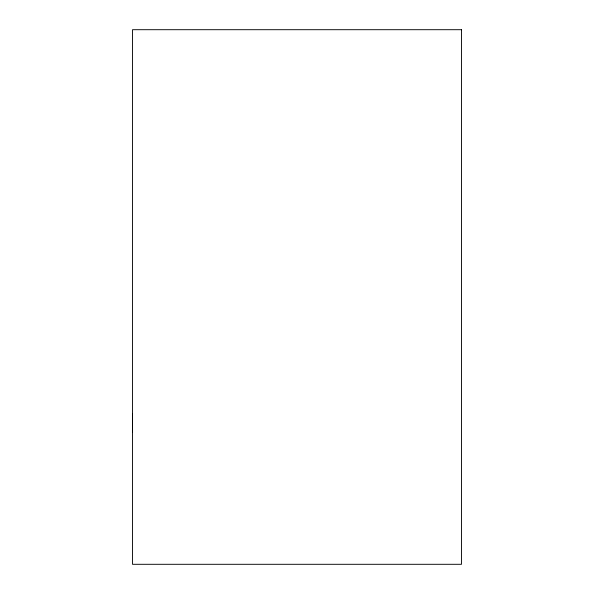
<?xml version="1.0" encoding="UTF-8"?>
<svg xmlns="http://www.w3.org/2000/svg" width="594" height="594" viewBox="0 0 594 594"><rect width="100%" height="100%" fill="white"/><g stroke="black" fill="none" stroke-linecap="round" stroke-linejoin="round"><path stroke-width="0.89" d="M132.521 432.269L132.521 414.144M461.479 29.7L132.521 29.7L132.521 564.3L461.479 564.3L461.479 29.7"/></g></svg>
